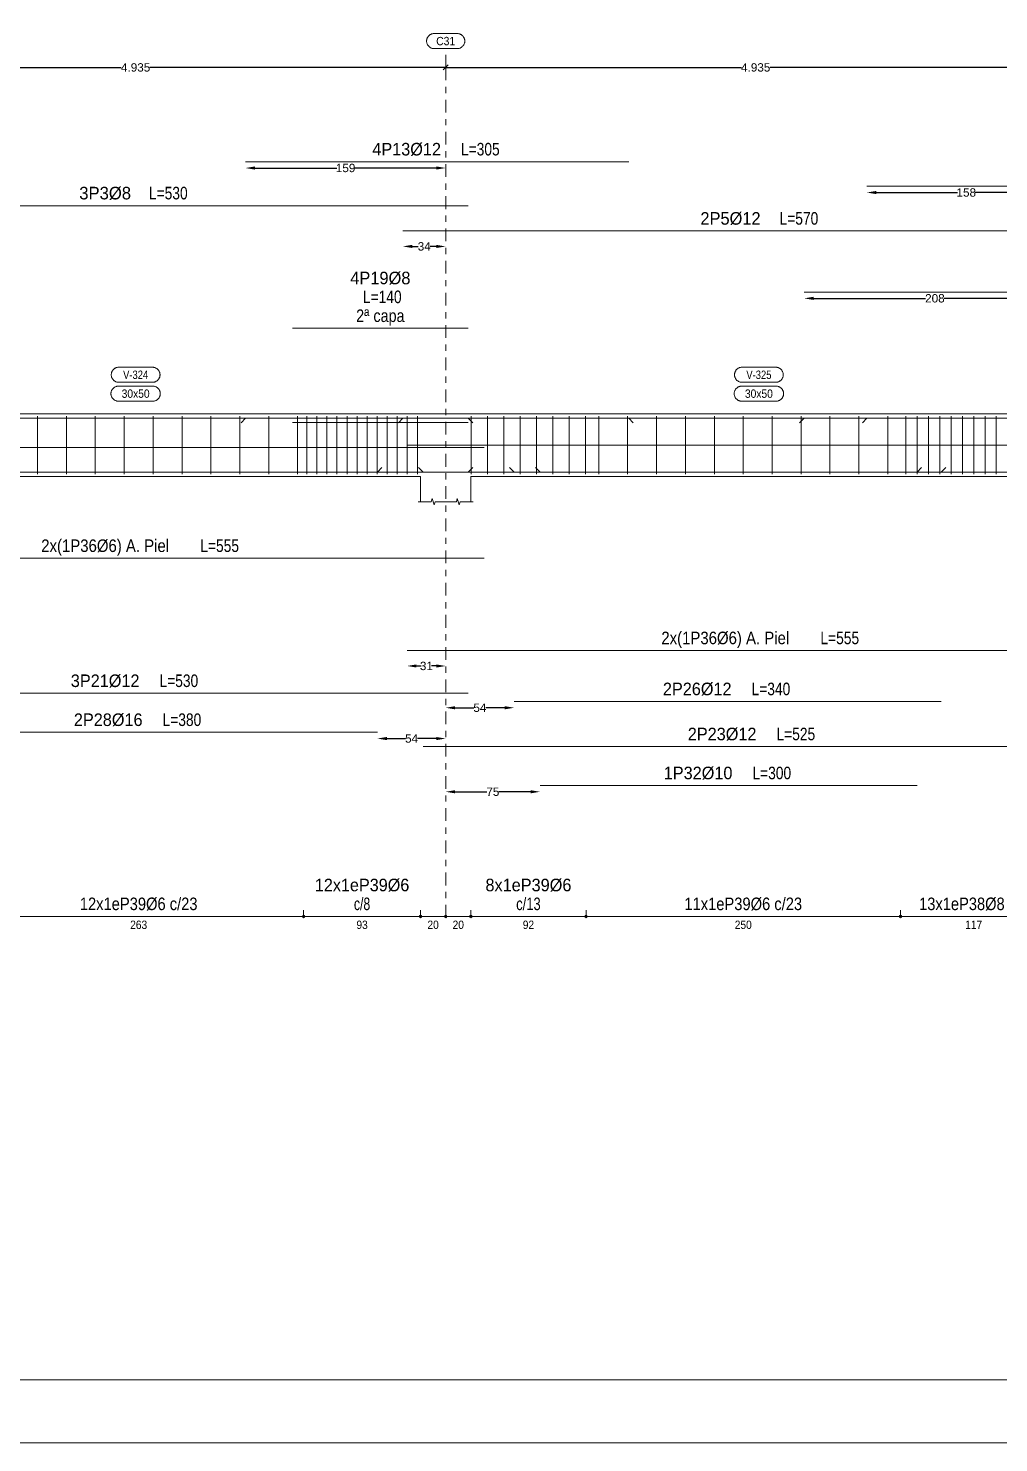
# Model space of a CAD drawing. Header units: millimetres. Extents: x 3 to 479, y -191 to 120.
# Drawn here: x 167.58 to 183.02, y 21.26 to 43.76 of the extents above; entities that cross this region are included whole.
import ezdxf
from ezdxf.enums import TextEntityAlignment as Align

# ---------------------------------------------------------------- set-up
doc = ezdxf.new("R2010")
doc.units = ezdxf.units.MM
doc.linetypes.add('CYPE_RAYAPUNTO', pattern=[0.4125, 0.2025, -0.105, 0, -0.105])
for name, color, linetype, lineweight in [('ALZ_ARM_LONG_ARM_TEXTOS', 3, 'Continuous', 9), ('ALZ_ARM_LONG_TXT_IND_CAPA_ARM_LONG', 3, 'Continuous', 9), ('ALZ_ARM_LONG_TXT_LONG', 3, 'Continuous', 9), ('ALZ_ARM_TRANS_TXT_EST', 3, 'Continuous', 9), ('ALZ_CONT_NUDOS', 122, 'Continuous', 9), ('ALZ_CONT_VIG_HORMIGON', 2, 'Continuous', 9), ('ALZ_COT_COT_ARM', 3, 'Continuous', 0), ('ALZ_COT_COT_EST', 3, 'Continuous', 0), ('ALZ_COT_COT_LIN_APOYOS', 2, 'CYPE_RAYAPUNTO', 0), ('ALZ_COT_LONGITUD_PROYECTADA', 122, 'Continuous', 0), ('ALZ_COT_TEXTOS_ESTRIBOS', 122, 'Continuous', 0), ('ALZ_REF_COT_LIN_AUX_COTA', 2, 'CYPE_RAYAPUNTO', 9), ('ALZ_REF_REF_NOMBRE', 3, 'Continuous', 9), ('ALZ_REF_REF_REFERENCIA', 3, 'Continuous', 9), ('ALZ_REF_TEXTO_REF_NOMBRE', 3, 'Continuous', 9), ('ALZ_REF_TEXTO_REF_REFERENCIA', 3, 'Continuous', 9), ('ARM_LONGITUDINAL_Ø10', 103, 'Continuous', 9), ('ARM_LONGITUDINAL_Ø12', 171, 'Continuous', 9), ('ARM_LONGITUDINAL_Ø16', 212, 'Continuous', 9), ('ARM_LONGITUDINAL_Ø20', 30, 'Continuous', 9), ('ARM_LONGITUDINAL_Ø25', 20, 'Continuous', 9), ('ARM_LONGITUDINAL_Ø6', 151, 'Continuous', 9), ('ARM_LONGITUDINAL_Ø8', 32, 'Continuous', 9), ('ARM_TRANSVERSAL_Ø6', 151, 'Continuous', 9), ('ARM_TRANSVERSAL_Ø8', 32, 'Continuous', 9), ('RECUAD_LIMITES', 2, 'Continuous', 0), ('RECUAD_MARCO', 1, 'Continuous', 20)]:
    doc.layers.add(name, color=color, linetype=linetype, lineweight=lineweight)
doc.styles.add('CYPETXT_0.2_romans', font='arial.ttf', dxfattribs={"height": 0.133333})
doc.styles.add('CYPETXT_romans', font='arial.ttf', dxfattribs={"height": 0.2})
doc.dimstyles.new('cype_arrow', dxfattribs={"dimtxt": 0.18, "dimasz": 0.15, "dimexe": 0.05, "dimexo": 0.05, "dimgap": 0, "dimtad": 0, "dimdec": 4, "dimzin": 0, "dimdsep": 46, "dimtxsty": 'CYPETXT_0.2_romans', "dimcen": 0.09, "dimadec": 0, "dimazin": 0, "dimtfac": 1, "dimtdec": 4, "dimtofl": 0, "dimtmove": 2, "dimatfit": 3, "dimfxl": 1, "dimtolj": 1, "dimtzin": 0, "dimarcsym": 0})
doc.dimstyles.new('cype_oblique', dxfattribs={"dimtxt": 0.18, "dimasz": 0.18, "dimexe": 0.05, "dimexo": 0.05, "dimgap": 0, "dimtad": 0, "dimdec": 4, "dimzin": 0, "dimdsep": 46, "dimtxsty": 'CYPETXT_0.2_romans', "dimblk": 'OBLIQUE', "dimtsz": 0.04, "dimcen": 0.09, "dimadec": 0, "dimazin": 0, "dimtfac": 1, "dimtdec": 4, "dimtofl": 0, "dimtmove": 2, "dimatfit": 3, "dimfxl": 1, "dimtolj": 1, "dimtzin": 0, "dimarcsym": 0})

# ---------------------------------------------------------------- blocks, each defined once
blk = doc.blocks.new('*D1137')
at = {"layer": 'ALZ_COT_LONGITUD_PROYECTADA', "color": 0, "lineweight": -2, "transparency": 16777216}
for p, q in [((164.31, 43.101), (164.39, 43.181)), ((164.35, 43.141), (169.057, 43.141)), ((174.22, 43.141), (169.513, 43.141)), ((174.18, 43.101), (174.26, 43.181))]:
    blk.add_line(p, q, dxfattribs=at)
at = {"layer": 'Defpoints', "color": 0, "transparency": 16777216}
for p in [(164.35, 43.141), (164.35, 43.141), (174.22, 43.141)]:
    blk.add_point(p, dxfattribs=at)
at = {"layer": 'ALZ_COT_LONGITUD_PROYECTADA', "color": 0, "transparency": 16777216, "insert": (169.285, 43.141), "char_height": 0.1333, "attachment_point": 5, "style": 'CYPETXT_0.2_romans'}
blk.add_mtext('\\A1;4.935', dxfattribs=at)
blk = doc.blocks.new('_OBLIQUE')
at = {"color": 0, "linetype": 'ByBlock', "lineweight": -2}
blk.add_line((-0.5, -0.5), (0.5, 0.5), dxfattribs=at)
blk = doc.blocks.new('*D1138')
at = {"layer": 'ALZ_COT_LONGITUD_PROYECTADA', "color": 0, "lineweight": -2, "transparency": 16777216}
for p, q in [((174.18, 43.101), (174.26, 43.181)), ((174.22, 43.141), (178.927, 43.141)), ((184.09, 43.141), (179.383, 43.141)), ((184.05, 43.101), (184.13, 43.181))]:
    blk.add_line(p, q, dxfattribs=at)
at = {"layer": 'Defpoints', "color": 0, "transparency": 16777216}
for p in [(174.22, 43.141), (174.22, 43.141), (184.09, 43.141)]:
    blk.add_point(p, dxfattribs=at)
at = {"layer": 'ALZ_COT_LONGITUD_PROYECTADA', "color": 0, "transparency": 16777216, "insert": (179.155, 43.141), "char_height": 0.1333, "attachment_point": 5, "style": 'CYPETXT_0.2_romans'}
blk.add_mtext('\\A1;4.935', dxfattribs=at)
blk = doc.blocks.new('*D1146')
at = {"layer": 'ALZ_COT_COT_ARM', "color": 0, "lineweight": -2, "transparency": 16777216}
for p, q in [((173.755, 33.617), (173.83, 33.617)), ((174.07, 33.617), (173.995, 33.617))]:
    blk.add_line(p, q, dxfattribs=at)
at = {"layer": 'ALZ_COT_COT_ARM', "color": 0, "transparency": 16777216}
for points in [[(173.755, 33.642), (173.755, 33.592), (173.605, 33.617)], [(174.07, 33.642), (174.07, 33.592), (174.22, 33.617)]]:
    blk.add_solid(points, dxfattribs=at)
at = {"layer": 'Defpoints', "color": 0, "transparency": 16777216}
for p in [(173.605, 33.617), (174.22, 33.617), (174.22, 33.617)]:
    blk.add_point(p, dxfattribs=at)
at = {"layer": 'ALZ_COT_COT_ARM', "color": 0, "transparency": 16777216, "insert": (173.913, 33.617), "char_height": 0.1333, "attachment_point": 5, "style": 'CYPETXT_0.2_romans'}
blk.add_mtext('\\A1;31', dxfattribs=at)
blk = doc.blocks.new('*D1150')
at = {"layer": 'ALZ_COT_COT_ARM', "color": 0, "lineweight": -2, "transparency": 16777216}
for p, q in [((173.688, 40.293), (173.784, 40.293)), ((174.07, 40.293), (173.974, 40.293))]:
    blk.add_line(p, q, dxfattribs=at)
at = {"layer": 'ALZ_COT_COT_ARM', "color": 0, "transparency": 16777216}
for points in [[(173.688, 40.318), (173.688, 40.268), (173.538, 40.293)], [(174.07, 40.318), (174.07, 40.268), (174.22, 40.293)]]:
    blk.add_solid(points, dxfattribs=at)
at = {"layer": 'Defpoints', "color": 0, "transparency": 16777216}
for p in [(173.538, 40.293), (174.22, 40.293), (174.22, 40.293)]:
    blk.add_point(p, dxfattribs=at)
at = {"layer": 'ALZ_COT_COT_ARM', "color": 0, "transparency": 16777216, "insert": (173.879, 40.293), "char_height": 0.1333, "attachment_point": 5, "style": 'CYPETXT_0.2_romans'}
blk.add_mtext('\\A1;34', dxfattribs=at)
blk = doc.blocks.new('*D1160')
at = {"layer": 'ALZ_COT_COT_ARM', "color": 0, "lineweight": -2, "transparency": 16777216}
for p, q in [((171.184, 41.541), (172.486, 41.541)), ((174.07, 41.541), (172.768, 41.541))]:
    blk.add_line(p, q, dxfattribs=at)
at = {"layer": 'ALZ_COT_COT_ARM', "color": 0, "transparency": 16777216}
for points in [[(171.184, 41.566), (171.184, 41.516), (171.034, 41.541)], [(174.07, 41.566), (174.07, 41.516), (174.22, 41.541)]]:
    blk.add_solid(points, dxfattribs=at)
at = {"layer": 'Defpoints', "color": 0, "transparency": 16777216}
for p in [(171.034, 41.541), (174.22, 41.541), (174.22, 41.541)]:
    blk.add_point(p, dxfattribs=at)
at = {"layer": 'ALZ_COT_COT_ARM', "color": 0, "transparency": 16777216, "insert": (172.627, 41.541), "char_height": 0.1333, "attachment_point": 5, "style": 'CYPETXT_0.2_romans'}
blk.add_mtext('\\A1;159', dxfattribs=at)
blk = doc.blocks.new('*D1161')
at = {"layer": 'ALZ_COT_COT_ARM', "color": 0, "lineweight": -2, "transparency": 16777216}
for p, q in [((180.075, 39.467), (181.859, 39.467)), ((183.94, 39.467), (182.156, 39.467))]:
    blk.add_line(p, q, dxfattribs=at)
at = {"layer": 'ALZ_COT_COT_ARM', "color": 0, "transparency": 16777216}
for points in [[(180.075, 39.492), (180.075, 39.442), (179.925, 39.467)], [(183.94, 39.492), (183.94, 39.442), (184.09, 39.467)]]:
    blk.add_solid(points, dxfattribs=at)
at = {"layer": 'Defpoints', "color": 0, "transparency": 16777216}
for p in [(179.925, 39.467), (184.09, 39.467), (184.09, 39.467)]:
    blk.add_point(p, dxfattribs=at)
at = {"layer": 'ALZ_COT_COT_ARM', "color": 0, "transparency": 16777216, "insert": (182.007, 39.467), "char_height": 0.1333, "attachment_point": 5, "style": 'CYPETXT_0.2_romans'}
blk.add_mtext('\\A1;208', dxfattribs=at)
blk = doc.blocks.new('*D1162')
at = {"layer": 'ALZ_COT_COT_ARM', "color": 0, "lineweight": -2, "transparency": 16777216}
for p, q in [((181.073, 41.151), (182.365, 41.151)), ((183.94, 41.151), (182.648, 41.151))]:
    blk.add_line(p, q, dxfattribs=at)
at = {"layer": 'ALZ_COT_COT_ARM', "color": 0, "transparency": 16777216}
for points in [[(181.073, 41.176), (181.073, 41.126), (180.923, 41.151)], [(183.94, 41.176), (183.94, 41.126), (184.09, 41.151)]]:
    blk.add_solid(points, dxfattribs=at)
at = {"layer": 'Defpoints', "color": 0, "transparency": 16777216}
for p in [(180.923, 41.151), (184.09, 41.151), (184.09, 41.151)]:
    blk.add_point(p, dxfattribs=at)
at = {"layer": 'ALZ_COT_COT_ARM', "color": 0, "transparency": 16777216, "insert": (182.506, 41.151), "char_height": 0.1333, "attachment_point": 5, "style": 'CYPETXT_0.2_romans'}
blk.add_mtext('\\A1;158', dxfattribs=at)
blk = doc.blocks.new('*D1176')
at = {"layer": 'ALZ_COT_COT_ARM', "color": 0, "lineweight": -2, "transparency": 16777216}
for p, q in [((173.284, 32.462), (173.582, 32.462)), ((174.07, 32.462), (173.772, 32.462))]:
    blk.add_line(p, q, dxfattribs=at)
at = {"layer": 'ALZ_COT_COT_ARM', "color": 0, "transparency": 16777216}
for points in [[(173.284, 32.487), (173.284, 32.437), (173.134, 32.462)], [(174.07, 32.487), (174.07, 32.437), (174.22, 32.462)]]:
    blk.add_solid(points, dxfattribs=at)
at = {"layer": 'Defpoints', "color": 0, "transparency": 16777216}
for p in [(173.134, 32.462), (174.22, 32.462), (174.22, 32.462)]:
    blk.add_point(p, dxfattribs=at)
at = {"layer": 'ALZ_COT_COT_ARM', "color": 0, "transparency": 16777216, "insert": (173.677, 32.462), "char_height": 0.1333, "attachment_point": 5, "style": 'CYPETXT_0.2_romans'}
blk.add_mtext('\\A1;54', dxfattribs=at)
blk = doc.blocks.new('*D1177')
at = {"layer": 'ALZ_COT_COT_ARM', "color": 0, "lineweight": -2, "transparency": 16777216}
for p, q in [((174.37, 32.952), (174.669, 32.952)), ((175.159, 32.952), (174.86, 32.952))]:
    blk.add_line(p, q, dxfattribs=at)
at = {"layer": 'ALZ_COT_COT_ARM', "color": 0, "transparency": 16777216}
for points in [[(174.37, 32.977), (174.37, 32.927), (174.22, 32.952)], [(175.159, 32.977), (175.159, 32.927), (175.309, 32.952)]]:
    blk.add_solid(points, dxfattribs=at)
at = {"layer": 'Defpoints', "color": 0, "transparency": 16777216}
for p in [(174.22, 32.952), (175.309, 32.952), (175.309, 32.952)]:
    blk.add_point(p, dxfattribs=at)
at = {"layer": 'ALZ_COT_COT_ARM', "color": 0, "transparency": 16777216, "insert": (174.764, 32.952), "char_height": 0.1333, "attachment_point": 5, "style": 'CYPETXT_0.2_romans'}
blk.add_mtext('\\A1;54', dxfattribs=at)
blk = doc.blocks.new('*D1178')
at = {"layer": 'ALZ_COT_COT_ARM', "color": 0, "lineweight": -2, "transparency": 16777216}
for p, q in [((174.37, 31.615), (174.876, 31.615)), ((175.573, 31.615), (175.067, 31.615))]:
    blk.add_line(p, q, dxfattribs=at)
at = {"layer": 'ALZ_COT_COT_ARM', "color": 0, "transparency": 16777216}
for points in [[(174.37, 31.64), (174.37, 31.59), (174.22, 31.615)], [(175.573, 31.64), (175.573, 31.59), (175.723, 31.615)]]:
    blk.add_solid(points, dxfattribs=at)
at = {"layer": 'Defpoints', "color": 0, "transparency": 16777216}
for p in [(174.22, 31.615), (175.723, 31.615), (175.723, 31.615)]:
    blk.add_point(p, dxfattribs=at)
at = {"layer": 'ALZ_COT_COT_ARM', "color": 0, "transparency": 16777216, "insert": (174.971, 31.615), "char_height": 0.1333, "attachment_point": 5, "style": 'CYPETXT_0.2_romans'}
blk.add_mtext('\\A1;75', dxfattribs=at)

msp = doc.modelspace()

# ---------------------------------------------------------------- linework, layer by layer
at = {"layer": 'ALZ_CONT_NUDOS'}
for p, q in [((173.82014, 36.63081), (173.82014, 36.23081)), ((174.62014, 36.63081), (174.62014, 36.23081))]:
    msp.add_line(p, q, dxfattribs=at)
for points in [[(173.82014, 37.63081), (174.62014, 37.63081)], [(173.78014, 36.23081), (173.99014, 36.23081), (174.00514, 36.28081), (174.03514, 36.18081), (174.05014, 36.23081), (174.26014, 36.23081)], [(174.18014, 36.23081), (174.39014, 36.23081), (174.40514, 36.28081), (174.43514, 36.18081), (174.45014, 36.23081), (174.66014, 36.23081)]]:
    msp.add_lwpolyline(points, dxfattribs=at)
at = {"layer": 'ALZ_CONT_VIG_HORMIGON'}
for p, q in [((164.75014, 37.63081), (173.82014, 37.63081)), ((174.62014, 37.63081), (183.79014, 37.63081)), ((164.75014, 36.63081), (173.82014, 36.63081)), ((174.62014, 36.63081), (183.79014, 36.63081))]:
    msp.add_line(p, q, dxfattribs=at)
at = {"layer": 'ALZ_COT_COT_EST'}
for p, q in [((171.95865, 29.63167), (171.95865, 29.73167)), ((173.82014, 29.63167), (173.82014, 29.73167)), ((174.22014, 29.63167), (174.22014, 29.73167)), ((174.62014, 29.63167), (174.62014, 29.73167)), ((176.45414, 29.63167), (176.45414, 29.73167)), ((181.45865, 29.63167), (181.45865, 29.73167))]:
    msp.add_line(p, q, dxfattribs=at)
for points in [[(166.70865, 29.63167), (171.95865, 29.63167), (171.95865, 29.73167)], [(171.95865, 29.63167), (173.82014, 29.63167), (173.82014, 29.73167)], [(173.82014, 29.63167), (174.22014, 29.63167), (174.22014, 29.73167)], [(174.22014, 29.63167), (174.62014, 29.63167), (174.62014, 29.73167)], [(174.62014, 29.63167), (176.45414, 29.63167), (176.45414, 29.73167)], [(176.45414, 29.63167), (181.45865, 29.63167), (181.45865, 29.73167)], [(181.45865, 29.63167), (183.79014, 29.63167), (183.79014, 29.73167)]]:
    msp.add_lwpolyline(points, dxfattribs=at)
for centre in [(171.95865, 29.63167), (171.95865, 29.63167), (173.82014, 29.63167), (173.82014, 29.63167), (174.22014, 29.63167), (174.22014, 29.63167), (174.62014, 29.63167), (174.62014, 29.63167), (176.45414, 29.63167), (176.45414, 29.63167), (181.45865, 29.63167), (181.45865, 29.63167)]:
    msp.add_circle(centre, 0.02, dxfattribs=at)
at = {"layer": 'ALZ_COT_COT_LIN_APOYOS'}
msp.add_line((174.22014, 43.1409), (174.22014, 29.63167), dxfattribs=at)
at = {"layer": 'ALZ_REF_COT_LIN_AUX_COTA'}
msp.add_line((174.22014, 43.1409), (174.22014, 43.4409), dxfattribs=at)
at = {"layer": 'ALZ_REF_REF_NOMBRE'}
for points in [[(169.55314, 38.37081), (169.56115, 38.37054), (169.56913, 38.36974), (169.57704, 38.3684), (169.58484, 38.36654), (169.5925, 38.36417), (169.59998, 38.36129), (169.60726, 38.35791), (169.61429, 38.35406), (169.62105, 38.34974), (169.62751, 38.34498), (169.63363, 38.33981), (169.6394, 38.33423), (169.64478, 38.32828), (169.64975, 38.32199), (169.65429, 38.31538), (169.65837, 38.30848), (169.66199, 38.30132), (169.66512, 38.29394), (169.66775, 38.28636), (169.66987, 38.27863), (169.67147, 38.27077), (169.67254, 38.26282), (169.67307, 38.25482), (169.67307, 38.2468), (169.67254, 38.2388), (169.67147, 38.23085), (169.66987, 38.22299), (169.66775, 38.21525), (169.66512, 38.20768), (169.66199, 38.2003), (169.65837, 38.19314), (169.65429, 38.18624), (169.64975, 38.17963), (169.64478, 38.17333), (169.6394, 38.16738), (169.63363, 38.16181), (169.62751, 38.15663), (169.62105, 38.15188), (169.61429, 38.14756), (169.60726, 38.14371), (169.59998, 38.14033), (169.5925, 38.13745), (169.58484, 38.13507), (169.57704, 38.13321), (169.56913, 38.13188), (169.56115, 38.13108), (169.55314, 38.13081), (169.01714, 38.13081), (169.00912, 38.13108), (169.00114, 38.13188), (168.99324, 38.13321), (168.98543, 38.13507), (168.97777, 38.13745), (168.97029, 38.14033), (168.96302, 38.14371), (168.95598, 38.14756), (168.94922, 38.15188), (168.94277, 38.15663), (168.93664, 38.16181), (168.93088, 38.16738), (168.9255, 38.17333), (168.92053, 38.17963), (168.91599, 38.18624), (168.9119, 38.19314), (168.90829, 38.2003), (168.90516, 38.20768), (168.90253, 38.21525), (168.90041, 38.22299), (168.89881, 38.23085), (168.89774, 38.2388), (168.8972, 38.2468), (168.8972, 38.25482), (168.89774, 38.26282), (168.89881, 38.27077), (168.90041, 38.27863), (168.90253, 38.28636), (168.90516, 38.29394), (168.90829, 38.30132), (168.9119, 38.30848), (168.91599, 38.31538), (168.92053, 38.32199), (168.9255, 38.32828), (168.93088, 38.33423), (168.93664, 38.33981), (168.94277, 38.34498), (168.94922, 38.34974), (168.95598, 38.35406), (168.96302, 38.35791), (168.97029, 38.36129), (168.97777, 38.36417), (168.98543, 38.36654), (168.99324, 38.3684), (169.00114, 38.36974), (169.00912, 38.37054), (169.01714, 38.37081), (169.55314, 38.37081)], [(179.47314, 38.37081), (179.48115, 38.37054), (179.48913, 38.36974), (179.49704, 38.3684), (179.50484, 38.36654), (179.5125, 38.36417), (179.51998, 38.36129), (179.52726, 38.35791), (179.53429, 38.35406), (179.54105, 38.34974), (179.54751, 38.34498), (179.55363, 38.33981), (179.5594, 38.33423), (179.56478, 38.32828), (179.56975, 38.32199), (179.57429, 38.31538), (179.57837, 38.30848), (179.58199, 38.30132), (179.58512, 38.29394), (179.58775, 38.28636), (179.58987, 38.27863), (179.59147, 38.27077), (179.59254, 38.26282), (179.59307, 38.25482), (179.59307, 38.2468), (179.59254, 38.2388), (179.59147, 38.23085), (179.58987, 38.22299), (179.58775, 38.21525), (179.58512, 38.20768), (179.58199, 38.2003), (179.57837, 38.19314), (179.57429, 38.18624), (179.56975, 38.17963), (179.56478, 38.17333), (179.5594, 38.16738), (179.55363, 38.16181), (179.54751, 38.15663), (179.54105, 38.15188), (179.53429, 38.14756), (179.52726, 38.14371), (179.51998, 38.14033), (179.5125, 38.13745), (179.50484, 38.13507), (179.49704, 38.13321), (179.48913, 38.13188), (179.48115, 38.13108), (179.47314, 38.13081), (178.93714, 38.13081), (178.92912, 38.13108), (178.92114, 38.13188), (178.91324, 38.13321), (178.90543, 38.13507), (178.89777, 38.13745), (178.89029, 38.14033), (178.88302, 38.14371), (178.87598, 38.14756), (178.86922, 38.15188), (178.86277, 38.15663), (178.85664, 38.16181), (178.85088, 38.16738), (178.8455, 38.17333), (178.84053, 38.17963), (178.83599, 38.18624), (178.8319, 38.19314), (178.82829, 38.2003), (178.82516, 38.20768), (178.82253, 38.21525), (178.82041, 38.22299), (178.81881, 38.23085), (178.81774, 38.2388), (178.8172, 38.2468), (178.8172, 38.25482), (178.81774, 38.26282), (178.81881, 38.27077), (178.82041, 38.27863), (178.82253, 38.28636), (178.82516, 38.29394), (178.82829, 38.30132), (178.8319, 38.30848), (178.83599, 38.31538), (178.84053, 38.32199), (178.8455, 38.32828), (178.85088, 38.33423), (178.85664, 38.33981), (178.86277, 38.34498), (178.86922, 38.34974), (178.87598, 38.35406), (178.88302, 38.35791), (178.89029, 38.36129), (178.89777, 38.36417), (178.90543, 38.36654), (178.91324, 38.3684), (178.92114, 38.36974), (178.92912, 38.37054), (178.93714, 38.37081), (179.47314, 38.37081)], [(169.55814, 38.07081), (169.56615, 38.07054), (169.57413, 38.06974), (169.58204, 38.0684), (169.58984, 38.06654), (169.5975, 38.06417), (169.60498, 38.06129), (169.61226, 38.05791), (169.61929, 38.05406), (169.62605, 38.04974), (169.63251, 38.04498), (169.63863, 38.03981), (169.6444, 38.03423), (169.64978, 38.02828), (169.65475, 38.02199), (169.65929, 38.01538), (169.66337, 38.00848), (169.66699, 38.00132), (169.67012, 37.99394), (169.67275, 37.98636), (169.67487, 37.97863), (169.67647, 37.97077), (169.67754, 37.96282), (169.67807, 37.95482), (169.67807, 37.9468), (169.67754, 37.9388), (169.67647, 37.93085), (169.67487, 37.92299), (169.67275, 37.91525), (169.67012, 37.90768), (169.66699, 37.9003), (169.66337, 37.89314), (169.65929, 37.88624), (169.65475, 37.87963), (169.64978, 37.87333), (169.6444, 37.86738), (169.63863, 37.86181), (169.63251, 37.85663), (169.62605, 37.85188), (169.61929, 37.84756), (169.61226, 37.84371), (169.60498, 37.84033), (169.5975, 37.83745), (169.58984, 37.83507), (169.58204, 37.83321), (169.57413, 37.83188), (169.56615, 37.83108), (169.55814, 37.83081), (169.01214, 37.83081), (169.00412, 37.83108), (168.99614, 37.83188), (168.98824, 37.83321), (168.98043, 37.83507), (168.97277, 37.83745), (168.96529, 37.84033), (168.95802, 37.84371), (168.95098, 37.84756), (168.94422, 37.85188), (168.93777, 37.85663), (168.93164, 37.86181), (168.92588, 37.86738), (168.9205, 37.87333), (168.91553, 37.87963), (168.91099, 37.88624), (168.9069, 37.89314), (168.90329, 37.9003), (168.90016, 37.90768), (168.89753, 37.91525), (168.89541, 37.92299), (168.89381, 37.93085), (168.89274, 37.9388), (168.8922, 37.9468), (168.8922, 37.95482), (168.89274, 37.96282), (168.89381, 37.97077), (168.89541, 37.97863), (168.89753, 37.98636), (168.90016, 37.99394), (168.90329, 38.00132), (168.9069, 38.00848), (168.91099, 38.01538), (168.91553, 38.02199), (168.9205, 38.02828), (168.92588, 38.03423), (168.93164, 38.03981), (168.93777, 38.04498), (168.94422, 38.04974), (168.95098, 38.05406), (168.95802, 38.05791), (168.96529, 38.06129), (168.97277, 38.06417), (168.98043, 38.06654), (168.98824, 38.0684), (168.99614, 38.06974), (169.00412, 38.07054), (169.01214, 38.07081), (169.55814, 38.07081)], [(179.47814, 38.07081), (179.48615, 38.07054), (179.49413, 38.06974), (179.50204, 38.0684), (179.50984, 38.06654), (179.5175, 38.06417), (179.52498, 38.06129), (179.53226, 38.05791), (179.53929, 38.05406), (179.54605, 38.04974), (179.55251, 38.04498), (179.55863, 38.03981), (179.5644, 38.03423), (179.56978, 38.02828), (179.57475, 38.02199), (179.57929, 38.01538), (179.58337, 38.00848), (179.58699, 38.00132), (179.59012, 37.99394), (179.59275, 37.98636), (179.59487, 37.97863), (179.59647, 37.97077), (179.59754, 37.96282), (179.59807, 37.95482), (179.59807, 37.9468), (179.59754, 37.9388), (179.59647, 37.93085), (179.59487, 37.92299), (179.59275, 37.91525), (179.59012, 37.90768), (179.58699, 37.9003), (179.58337, 37.89314), (179.57929, 37.88624), (179.57475, 37.87963), (179.56978, 37.87333), (179.5644, 37.86738), (179.55863, 37.86181), (179.55251, 37.85663), (179.54605, 37.85188), (179.53929, 37.84756), (179.53226, 37.84371), (179.52498, 37.84033), (179.5175, 37.83745), (179.50984, 37.83507), (179.50204, 37.83321), (179.49413, 37.83188), (179.48615, 37.83108), (179.47814, 37.83081), (178.93214, 37.83081), (178.92412, 37.83108), (178.91614, 37.83188), (178.90824, 37.83321), (178.90043, 37.83507), (178.89277, 37.83745), (178.88529, 37.84033), (178.87802, 37.84371), (178.87098, 37.84756), (178.86422, 37.85188), (178.85777, 37.85663), (178.85164, 37.86181), (178.84588, 37.86738), (178.8405, 37.87333), (178.83553, 37.87963), (178.83099, 37.88624), (178.8269, 37.89314), (178.82329, 37.9003), (178.82016, 37.90768), (178.81753, 37.91525), (178.81541, 37.92299), (178.81381, 37.93085), (178.81274, 37.9388), (178.8122, 37.9468), (178.8122, 37.95482), (178.81274, 37.96282), (178.81381, 37.97077), (178.81541, 37.97863), (178.81753, 37.98636), (178.82016, 37.99394), (178.82329, 38.00132), (178.8269, 38.00848), (178.83099, 38.01538), (178.83553, 38.02199), (178.8405, 38.02828), (178.84588, 38.03423), (178.85164, 38.03981), (178.85777, 38.04498), (178.86422, 38.04974), (178.87098, 38.05406), (178.87802, 38.05791), (178.88529, 38.06129), (178.89277, 38.06417), (178.90043, 38.06654), (178.90824, 38.0684), (178.91614, 38.06974), (178.92412, 38.07054), (178.93214, 38.07081), (179.47814, 38.07081)]]:
    msp.add_lwpolyline(points, close=True, dxfattribs=at)
at = {"layer": 'ALZ_REF_REF_REFERENCIA'}
msp.add_lwpolyline([(174.40414, 43.6809), (174.41215, 43.68064), (174.42013, 43.67983), (174.42804, 43.6785), (174.43584, 43.67664), (174.4435, 43.67426), (174.45098, 43.67138), (174.45826, 43.66801), (174.46529, 43.66415), (174.47205, 43.65984), (174.47851, 43.65508), (174.48463, 43.6499), (174.4904, 43.64433), (174.49578, 43.63838), (174.50075, 43.63208), (174.50529, 43.62547), (174.50937, 43.61857), (174.51299, 43.61142), (174.51612, 43.60403), (174.51875, 43.59646), (174.52087, 43.58872), (174.52247, 43.58086), (174.52354, 43.57291), (174.52407, 43.56491), (174.52407, 43.55689), (174.52354, 43.54889), (174.52247, 43.54094), (174.52087, 43.53308), (174.51875, 43.52535), (174.51612, 43.51777), (174.51299, 43.51039), (174.50937, 43.50323), (174.50529, 43.49633), (174.50075, 43.48972), (174.49578, 43.48343), (174.4904, 43.47748), (174.48463, 43.47191), (174.47851, 43.46673), (174.47205, 43.46197), (174.46529, 43.45766), (174.45826, 43.4538), (174.45098, 43.45043), (174.4435, 43.44754), (174.43584, 43.44517), (174.42804, 43.44331), (174.42013, 43.44197), (174.41215, 43.44117), (174.40414, 43.4409), (174.03614, 43.4409), (174.02812, 43.44117), (174.02014, 43.44197), (174.01224, 43.44331), (174.00443, 43.44517), (173.99677, 43.44754), (173.98929, 43.45043), (173.98202, 43.4538), (173.97498, 43.45766), (173.96822, 43.46197), (173.96177, 43.46673), (173.95564, 43.47191), (173.94988, 43.47748), (173.9445, 43.48343), (173.93953, 43.48972), (173.93499, 43.49633), (173.9309, 43.50323), (173.92729, 43.51039), (173.92416, 43.51777), (173.92153, 43.52535), (173.91941, 43.53308), (173.91781, 43.54094), (173.91674, 43.54889), (173.9162, 43.55689), (173.9162, 43.56491), (173.91674, 43.57291), (173.91781, 43.58086), (173.91941, 43.58872), (173.92153, 43.59646), (173.92416, 43.60403), (173.92729, 43.61142), (173.9309, 43.61857), (173.93499, 43.62547), (173.93953, 43.63208), (173.9445, 43.63838), (173.94988, 43.64433), (173.95564, 43.6499), (173.96177, 43.65508), (173.96822, 43.65984), (173.97498, 43.66415), (173.98202, 43.66801), (173.98929, 43.67138), (173.99677, 43.67426), (174.00443, 43.67664), (174.01224, 43.6785), (174.02014, 43.67983), (174.02812, 43.68064), (174.03614, 43.6809), (174.40414, 43.6809)], close=True, dxfattribs=at)
at = {"layer": 'ARM_LONGITUDINAL_Ø10'}
for p, q in [((175.72252, 36.70281), (175.65181, 36.77352)), ((181.72252, 36.70281), (181.79323, 36.77352))]:
    msp.add_line(p, q, dxfattribs=at)
for points in [[(175.72252, 36.70281), (181.72252, 36.70281)], [(175.72252, 31.71452), (181.72252, 31.71452)]]:
    msp.add_lwpolyline(points, dxfattribs=at)
at = {"layer": 'ARM_LONGITUDINAL_Ø12'}
for p, q in [((171.03365, 37.55881), (170.96294, 37.4881)), ((173.53827, 37.55881), (173.46756, 37.4881)), ((177.13365, 37.55881), (177.20436, 37.4881)), ((173.86014, 36.70281), (173.78943, 36.77352)), ((174.58014, 36.70281), (174.65085, 36.77352)), ((175.30865, 36.70281), (175.23794, 36.77352)), ((182.10865, 36.70281), (182.17936, 36.77352))]:
    msp.add_line(p, q, dxfattribs=at)
for points in [[(171.03365, 41.6409), (177.13365, 41.6409)], [(173.53827, 40.53922), (184.93827, 40.53922)], [(171.03365, 37.55881), (177.13365, 37.55881)], [(173.53827, 37.55881), (184.93827, 37.55881)], [(163.99014, 36.70281), (174.58014, 36.70281)], [(173.86014, 36.70281), (184.35014, 36.70281)], [(175.30865, 36.70281), (182.10865, 36.70281)], [(163.99014, 33.18182), (174.58014, 33.18182)], [(175.30865, 33.05173), (182.10865, 33.05173)], [(173.86014, 32.33452), (184.35014, 32.33452)]]:
    msp.add_lwpolyline(points, dxfattribs=at)
at = {"layer": 'ARM_LONGITUDINAL_Ø16'}
msp.add_line((173.13365, 36.70281), (173.20436, 36.77352), dxfattribs=at)
for points in [[(165.53365, 36.70281), (173.13365, 36.70281)], [(165.53365, 32.56182), (173.13365, 32.56182)]]:
    msp.add_lwpolyline(points, dxfattribs=at)
at = {"layer": 'ARM_LONGITUDINAL_Ø20'}
msp.add_line((180.92261, 37.55881), (180.8519, 37.4881), dxfattribs=at)
for points in [[(180.92261, 41.25141), (187.22261, 41.25141)], [(180.92261, 37.55881), (187.22261, 37.55881)]]:
    msp.add_lwpolyline(points, dxfattribs=at)
at = {"layer": 'ARM_LONGITUDINAL_Ø25'}
msp.add_line((179.92482, 37.55881), (179.85411, 37.4881), dxfattribs=at)
for points in [[(179.92482, 39.56743), (189.02482, 39.56743)], [(179.92482, 37.55881), (189.02482, 37.55881)]]:
    msp.add_lwpolyline(points, dxfattribs=at)
at = {"layer": 'ARM_LONGITUDINAL_Ø6'}
for points in [[(163.73514, 37.09614), (174.83514, 37.09614)], [(173.60514, 37.13081), (184.70514, 37.13081)], [(163.73514, 35.3308), (174.83514, 35.3308)], [(173.60514, 33.86318), (184.70514, 33.86318)]]:
    msp.add_lwpolyline(points, dxfattribs=at)
at = {"layer": 'ARM_LONGITUDINAL_Ø8'}
msp.add_line((174.58014, 37.55881), (174.65085, 37.4881), dxfattribs=at)
for points in [[(163.99014, 40.9418), (174.58014, 40.9418)], [(174.58014, 38.99081), (171.78014, 38.99081)], [(163.99014, 37.55881), (174.58014, 37.55881)], [(174.58014, 37.48947), (171.78014, 37.48947)]]:
    msp.add_lwpolyline(points, dxfattribs=at)
at = {"layer": 'ARM_TRANSVERSAL_Ø6'}
for p, q in [((167.72365, 37.59081), (167.72365, 36.67081)), ((168.18365, 37.59081), (168.18365, 36.67081)), ((168.64365, 37.59081), (168.64365, 36.67081)), ((169.10365, 37.59081), (169.10365, 36.67081)), ((169.56365, 37.59081), (169.56365, 36.67081)), ((170.02365, 37.59081), (170.02365, 36.67081)), ((170.48365, 37.59081), (170.48365, 36.67081)), ((170.94365, 37.59081), (170.94365, 36.67081)), ((171.40365, 37.59081), (171.40365, 36.67081)), ((171.86365, 37.59081), (171.86365, 36.67081)), ((172.00939, 37.59081), (172.00939, 36.67081)), ((172.16939, 37.59081), (172.16939, 36.67081)), ((172.32939, 37.59081), (172.32939, 36.67081)), ((172.48939, 37.59081), (172.48939, 36.67081)), ((172.64939, 37.59081), (172.64939, 36.67081)), ((172.80939, 37.59081), (172.80939, 36.67081)), ((172.96939, 37.59081), (172.96939, 36.67081)), ((173.12939, 37.59081), (173.12939, 36.67081)), ((173.28939, 37.59081), (173.28939, 36.67081)), ((173.44939, 37.59081), (173.44939, 36.67081)), ((173.60939, 37.59081), (173.60939, 36.67081)), ((173.76939, 37.59081), (173.76939, 36.67081)), ((174.62714, 37.59081), (174.62714, 36.67081)), ((174.88714, 37.59081), (174.88714, 36.67081)), ((175.14714, 37.59081), (175.14714, 36.67081)), ((175.40714, 37.59081), (175.40714, 36.67081)), ((175.66714, 37.59081), (175.66714, 36.67081)), ((175.92714, 37.59081), (175.92714, 36.67081)), ((176.18714, 37.59081), (176.18714, 36.67081)), ((176.44714, 37.59081), (176.44714, 36.67081)), ((176.65639, 37.59081), (176.65639, 36.67081)), ((177.11639, 37.59081), (177.11639, 36.67081)), ((177.57639, 37.59081), (177.57639, 36.67081)), ((178.03639, 37.59081), (178.03639, 36.67081)), ((178.49639, 37.59081), (178.49639, 36.67081)), ((178.95639, 37.59081), (178.95639, 36.67081)), ((179.41639, 37.59081), (179.41639, 36.67081)), ((179.87639, 37.59081), (179.87639, 36.67081)), ((180.33639, 37.59081), (180.33639, 36.67081)), ((180.79639, 37.59081), (180.79639, 36.67081)), ((181.25639, 37.59081), (181.25639, 36.67081))]:
    msp.add_line(p, q, dxfattribs=at)
at = {"layer": 'ARM_TRANSVERSAL_Ø8'}
for p, q in [((181.54439, 37.59081), (181.54439, 36.67081)), ((181.72439, 37.59081), (181.72439, 36.67081)), ((181.90439, 37.59081), (181.90439, 36.67081)), ((182.08439, 37.59081), (182.08439, 36.67081)), ((182.26439, 37.59081), (182.26439, 36.67081)), ((182.44439, 37.59081), (182.44439, 36.67081)), ((182.62439, 37.59081), (182.62439, 36.67081)), ((182.80439, 37.59081), (182.80439, 36.67081)), ((182.98439, 37.59081), (182.98439, 36.67081))]:
    msp.add_line(p, q, dxfattribs=at)
at = {"layer": 'RECUAD_LIMITES'}
msp.add_lwpolyline([(100.33093, 21.25684), (233.53093, 21.25684), (233.53093, 63.75684), (100.33093, 63.75684), (100.33093, 21.25684)], close=True, dxfattribs=at)
at = {"layer": 'RECUAD_MARCO'}
msp.add_lwpolyline([(102.83093, 22.25684), (232.53093, 22.25684), (232.53093, 62.75684), (102.83093, 62.75684), (102.83093, 22.25684)], close=True, dxfattribs=at)

# ---------------------------------------------------------------- texts
at = {"layer": 'ALZ_ARM_LONG_ARM_TEXTOS', "style": 'CYPETXT_romans'}
for s, width, p in [('4P13%%c12', 0.92633, (173.59865, 41.7409)), ('3P3%%c8', 0.947337, (168.80014, 41.0418)), ('2P5%%c12', 0.935124, (178.75327, 40.63922)), ('4P19%%c8', 0.935124, (173.18014, 39.69081)), ('2x(1P36%%c6) A. Piel', 0.851134, (168.80014, 35.4308)), ('2x(1P36%%c6) A. Piel', 0.851134, (178.67014, 33.96318)), ('3P21%%c12', 0.92633, (168.80014, 33.28182)), ('2P26%%c12', 0.92633, (178.22365, 33.15173)), ('2P28%%c16', 0.92633, (168.84865, 32.66182)), ('2P23%%c12', 0.92633, (178.62014, 32.43452)), ('1P32%%c10', 0.92633, (178.23752, 31.81452))]:
    msp.add_text(s, height=0.2, dxfattribs=dict(at, width=width)).set_placement(p, align=Align.CENTER)
at = {"layer": 'ALZ_ARM_LONG_TXT_IND_CAPA_ARM_LONG', "style": 'CYPETXT_romans', "width": 0.816999}
msp.add_text('2ª capa', height=0.2, dxfattribs=at).set_placement((173.18014, 39.09081), align=Align.CENTER)
at = {"layer": 'ALZ_ARM_LONG_TXT_LONG', "style": 'CYPETXT_romans', "width": 0.785606}
for s, p in [(' L=305', (174.74115, 41.7409)), (' L=530', (169.77464, 41.0418)), (' L=570', (179.81177, 40.63922)), (' L=140', (173.18014, 39.39081)), (' L=555', (170.59214, 35.4308)), (' L=555', (180.46214, 33.96318)), (' L=530', (169.94264, 33.28182)), (' L=340', (179.36615, 33.15173)), (' L=380', (169.99115, 32.66182)), (' L=525', (179.76264, 32.43452)), (' L=300', (179.38002, 31.81452))]:
    msp.add_text(s, height=0.2, dxfattribs=at).set_placement(p, align=Align.CENTER)
at = {"layer": 'ALZ_ARM_TRANS_TXT_EST', "style": 'CYPETXT_romans'}
for s, width, p in [('12x1eP39%%c6', 0.92177, (172.88939, 30.03167)), ('8x1eP39%%c6', 0.92733, (175.53714, 30.03167)), ('12x1eP39%%c6 c/23', 0.837616, (169.33365, 29.73167)), ('c/8', 0.695742, (172.88939, 29.73167)), ('c/13', 0.739875, (175.53714, 29.73167)), ('11x1eP39%%c6 c/23', 0.837616, (178.95639, 29.73167)), ('13x1eP38%%c8 c/9', 0.835132, (182.62439, 29.73167))]:
    msp.add_text(s, height=0.2, dxfattribs=dict(at, width=width)).set_placement(p, align=Align.CENTER)
at = {"layer": 'ALZ_COT_TEXTOS_ESTRIBOS', "style": 'CYPETXT_romans', "width": 0.872274}
for s, p in [('263', (169.33365, 29.56501)), ('93', (172.88939, 29.56501)), ('20', (174.02014, 29.56501)), ('20', (174.42014, 29.56501)), ('92', (175.53714, 29.56501)), ('250', (178.95639, 29.56501)), ('117', (182.62439, 29.56501))]:
    msp.add_text(s, height=0.133333, dxfattribs=at).set_placement(p, align=Align.TOP_CENTER)
at = {"layer": 'ALZ_REF_TEXTO_REF_NOMBRE', "style": 'CYPETXT_romans'}
for s, width, p in [('V-324', 0.803518, (169.28514, 38.25081)), ('V-325', 0.803518, (179.20514, 38.25081)), ('30x50', 0.876123, (169.28514, 37.95081)), ('30x50', 0.876123, (179.20514, 37.95081))]:
    msp.add_text(s, height=0.133333, dxfattribs=dict(at, width=width)).set_placement(p, align=Align.MIDDLE_CENTER)
at = {"layer": 'ALZ_REF_TEXTO_REF_REFERENCIA', "style": 'CYPETXT_romans', "width": 0.8832}
msp.add_text('C31', height=0.133333, dxfattribs=at).set_placement((174.22014, 43.5609), align=Align.MIDDLE_CENTER)

# ---------------------------------------------------------------- dimensions: what is measured, and where the dimension line sits
at = {"layer": 'ALZ_COT_COT_ARM'}
for p1, p2, text, picture, middle in [((171.03365, 41.5409), (174.22014, 41.5409), '159', '*D1160', (172.62689, 41.5409)), ((180.92261, 41.15141), (184.09014, 41.15141), '158', '*D1162', (182.50637, 41.15141)), ((173.53827, 40.29322), (174.22014, 40.29322), '34', '*D1150', (173.8792, 40.29322)), ((179.92482, 39.46743), (184.09014, 39.46743), '208', '*D1161', (182.00748, 39.46743)), ((173.60514, 33.61718), (174.22014, 33.61718), '31', '*D1146', (173.91264, 33.61718)), ((174.22014, 32.95173), (175.30865, 32.95173), '54', '*D1177', (174.76439, 32.95173)), ((173.13365, 32.46182), (174.22014, 32.46182), '54', '*D1176', (173.67689, 32.46182)), ((174.22014, 31.61452), (175.72252, 31.61452), '75', '*D1178', (174.97133, 31.61452))]:
    dim = msp.add_aligned_dim(p1=p1, p2=p2, distance=0, text=text, dimstyle='cype_arrow', override={"dimexe": 0, "dimexo": 0}, dxfattribs=at)
    dim.commit()
    dim.dimension.update_dxf_attribs({"geometry": picture, "text_midpoint": middle})
at = {"layer": 'ALZ_COT_LONGITUD_PROYECTADA'}
for p1, p2, picture, middle in [((174.22014, 43.1409), (164.35014, 43.1409), '*D1137', (169.28514, 43.1409)), ((184.09014, 43.1409), (174.22014, 43.1409), '*D1138', (179.15514, 43.1409))]:
    dim = msp.add_aligned_dim(p1=p1, p2=p2, distance=0, text='4.935', dimstyle='cype_oblique', override={"dimexe": 0, "dimexo": 0}, dxfattribs=at)
    dim.commit()
    dim.dimension.update_dxf_attribs({"geometry": picture, "text_midpoint": middle})

doc.saveas('drawing.dxf')
